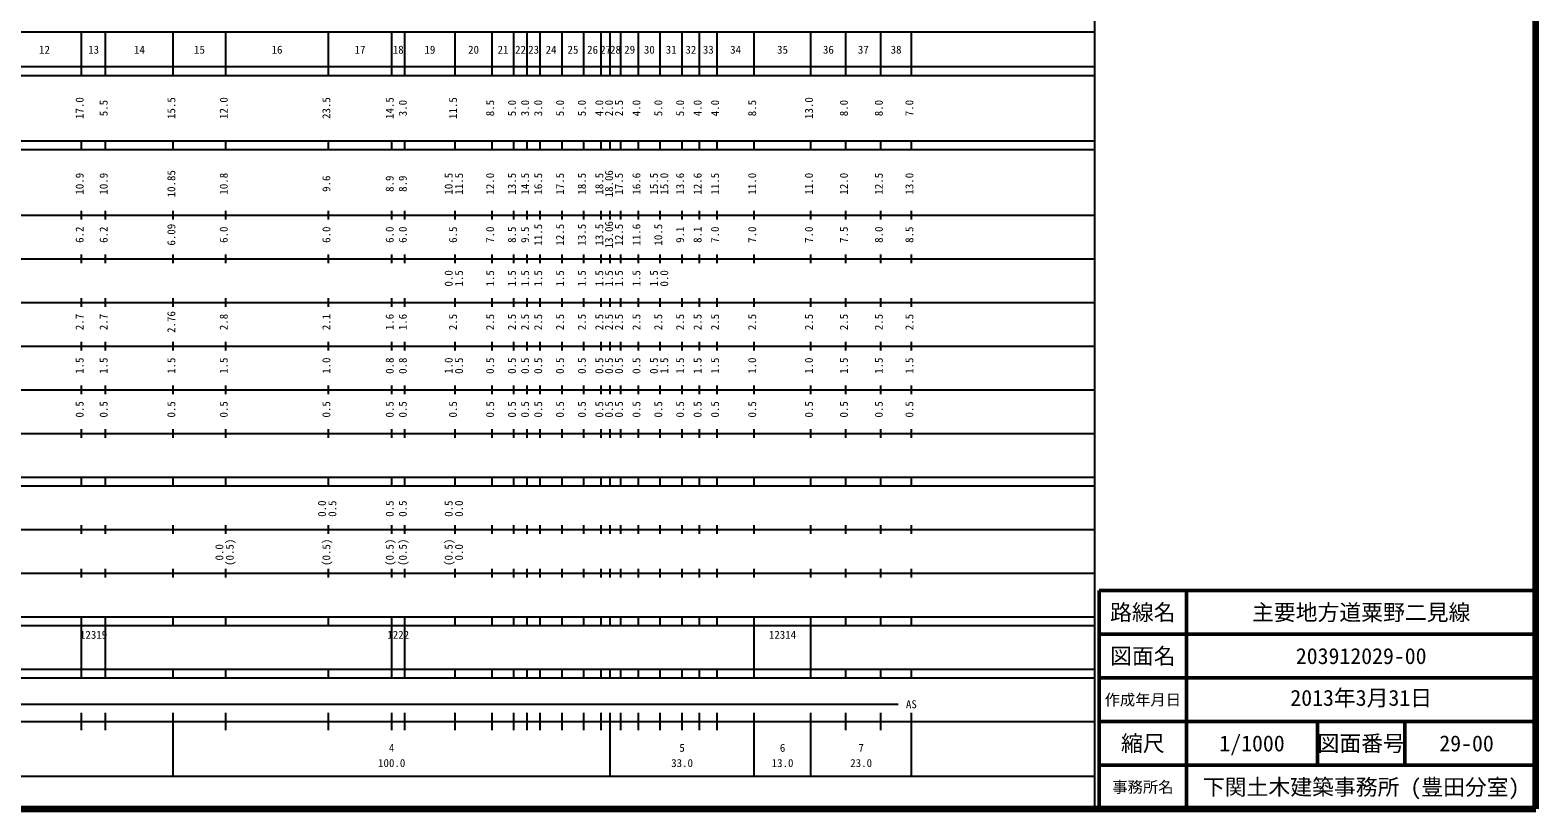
# Model space of a CAD drawing. Units: millimetres on the paper. Extents: x 40 to 680, y 20 to 380.
# Drawn here: x 335.2 to 680, y 20 to 198.4 of the extents above; entities that cross this region are included whole.
import ezdxf
from ezdxf.enums import TextEntityAlignment as Align

# ---------------------------------------------------------------- set-up
doc = ezdxf.new("R2010")
doc.units = ezdxf.units.MM
for name, color, linetype, lineweight in [('M-TTL', 2, 'Continuous', 140), ('M-TTL-BAND', 7, 'Continuous', 25), ('M-TTL-FRAM', 2, 'Continuous', 50), ('M-TTL-LINE', 7, 'Continuous', 50)]:
    doc.layers.add(name, color=color, linetype=linetype, lineweight=lineweight)
doc.layers.add('M-TTL-TXT', color=7, linetype='Continuous')
doc.styles.add('ＭＳ ゴシック', font='')
doc.styles.get('ＭＳ ゴシック').set_extended_font_data('MS Gothic')

msp = doc.modelspace()

# ---------------------------------------------------------------- linework, layer by layer
at = {"layer": 'M-TTL'}
for p, q in [((680, 20), (680, 380)), ((40, 20), (680, 20))]:
    msp.add_line(p, q, dxfattribs=at)
at = {"layer": 'M-TTL-BAND'}
for p, q in [((579, 20), (579, 370)), ((68, 198), (579, 198)), ((347, 188), (347, 198)), ((352.5, 188), (352.5, 198)), ((368, 188), (368, 198)), ((380, 188), (380, 198)), ((403.5, 188), (403.5, 198)), ((418, 188), (418, 198)), ((421, 188), (421, 198)), ((432.5, 188), (432.5, 198)), ((441, 188), (441, 198)), ((446, 188), (446, 198)), ((449, 188), (449, 198)), ((452, 188), (452, 198)), ((457, 188), (457, 198)), ((462, 188), (462, 198)), ((466, 188), (466, 198)), ((468, 188), (468, 198)), ((470.5, 188), (470.5, 198)), ((474.5, 188), (474.5, 198)), ((479.5, 188), (479.5, 198)), ((484.5, 188), (484.5, 198)), ((488.5, 188), (488.5, 198)), ((492.5, 188), (492.5, 198)), ((501, 188), (501, 198)), ((514, 188), (514, 198)), ((522, 188), (522, 198)), ((530, 188), (530, 198)), ((537, 188), (537, 198)), ((40, 190), (579, 190)), ((40, 188), (579, 188)), ((40, 173), (579, 173)), ((347, 171), (347, 173)), ((352.5, 171), (352.5, 173)), ((368, 171), (368, 173)), ((380, 171), (380, 173)), ((403.5, 171), (403.5, 173)), ((418, 171), (418, 173)), ((421, 171), (421, 173)), ((432.5, 171), (432.5, 173)), ((441, 171), (441, 173)), ((446, 171), (446, 173)), ((449, 171), (449, 173)), ((452, 171), (452, 173)), ((457, 171), (457, 173)), ((462, 171), (462, 173)), ((466, 171), (466, 173)), ((468, 171), (468, 173)), ((470.5, 171), (470.5, 173)), ((474.5, 171), (474.5, 173)), ((479.5, 171), (479.5, 173)), ((484.5, 171), (484.5, 173)), ((488.5, 171), (488.5, 173)), ((492.5, 171), (492.5, 173)), ((501, 171), (501, 173)), ((514, 171), (514, 173)), ((522, 171), (522, 173)), ((530, 171), (530, 173)), ((537, 171), (537, 173)), ((40, 171), (579, 171)), ((40, 156), (579, 156)), ((347, 155), (347, 157)), ((352.5, 155), (352.5, 157)), ((368, 155), (368, 157)), ((380, 155), (380, 157)), ((403.5, 155), (403.5, 157)), ((418, 155), (418, 157)), ((421, 155), (421, 157)), ((432.5, 155), (432.5, 157)), ((441, 155), (441, 157)), ((446, 155), (446, 157)), ((449, 155), (449, 157)), ((452, 155), (452, 157)), ((457, 155), (457, 157)), ((462, 155), (462, 157)), ((466, 155), (466, 157)), ((468, 155), (468, 157)), ((470.5, 155), (470.5, 157)), ((474.5, 155), (474.5, 157)), ((479.5, 155), (479.5, 157)), ((484.5, 155), (484.5, 157)), ((488.5, 155), (488.5, 157)), ((492.5, 155), (492.5, 157)), ((501, 155), (501, 157)), ((514, 155), (514, 157)), ((522, 155), (522, 157)), ((530, 155), (530, 157)), ((537, 155), (537, 157)), ((46, 146), (579, 146)), ((347, 145), (347, 147)), ((352.5, 145), (352.5, 147)), ((368, 145), (368, 147)), ((380, 145), (380, 147)), ((403.5, 145), (403.5, 147)), ((418, 145), (418, 147)), ((421, 145), (421, 147)), ((432.5, 145), (432.5, 147)), ((441, 145), (441, 147)), ((446, 145), (446, 147)), ((449, 145), (449, 147)), ((452, 145), (452, 147)), ((457, 145), (457, 147)), ((462, 145), (462, 147)), ((466, 145), (466, 147)), ((468, 145), (468, 147)), ((470.5, 145), (470.5, 147)), ((474.5, 145), (474.5, 147)), ((479.5, 145), (479.5, 147)), ((484.5, 145), (484.5, 147)), ((488.5, 145), (488.5, 147)), ((492.5, 145), (492.5, 147)), ((501, 145), (501, 147)), ((514, 145), (514, 147)), ((522, 145), (522, 147)), ((530, 145), (530, 147)), ((537, 145), (537, 147)), ((52, 136), (579, 136)), ((347, 135), (347, 137)), ((352.5, 135), (352.5, 137)), ((368, 135), (368, 137)), ((380, 135), (380, 137)), ((403.5, 135), (403.5, 137)), ((418, 135), (418, 137)), ((421, 135), (421, 137)), ((432.5, 135), (432.5, 137)), ((441, 135), (441, 137)), ((446, 135), (446, 137)), ((449, 135), (449, 137)), ((452, 135), (452, 137)), ((457, 135), (457, 137)), ((462, 135), (462, 137)), ((466, 135), (466, 137)), ((468, 135), (468, 137)), ((470.5, 135), (470.5, 137)), ((474.5, 135), (474.5, 137)), ((479.5, 135), (479.5, 137)), ((484.5, 135), (484.5, 137)), ((488.5, 135), (488.5, 137)), ((492.5, 135), (492.5, 137)), ((501, 135), (501, 137)), ((514, 135), (514, 137)), ((522, 135), (522, 137)), ((530, 135), (530, 137)), ((537, 135), (537, 137)), ((46, 126), (579, 126)), ((347, 125), (347, 127)), ((352.5, 125), (352.5, 127)), ((368, 125), (368, 127)), ((380, 125), (380, 127)), ((403.5, 125), (403.5, 127)), ((418, 125), (418, 127)), ((421, 125), (421, 127)), ((432.5, 125), (432.5, 127)), ((441, 125), (441, 127)), ((446, 125), (446, 127)), ((449, 125), (449, 127)), ((452, 125), (452, 127)), ((457, 125), (457, 127)), ((462, 125), (462, 127)), ((466, 125), (466, 127)), ((468, 125), (468, 127)), ((470.5, 125), (470.5, 127)), ((474.5, 125), (474.5, 127)), ((479.5, 125), (479.5, 127)), ((484.5, 125), (484.5, 127)), ((488.5, 125), (488.5, 127)), ((492.5, 125), (492.5, 127)), ((501, 125), (501, 127)), ((514, 125), (514, 127)), ((522, 125), (522, 127)), ((530, 125), (530, 127)), ((537, 125), (537, 127)), ((52, 116), (579, 116)), ((347, 115), (347, 117)), ((352.5, 115), (352.5, 117)), ((368, 115), (368, 117)), ((380, 115), (380, 117)), ((403.5, 115), (403.5, 117)), ((418, 115), (418, 117)), ((421, 115), (421, 117)), ((432.5, 115), (432.5, 117)), ((441, 115), (441, 117)), ((446, 115), (446, 117)), ((449, 115), (449, 117)), ((452, 115), (452, 117)), ((457, 115), (457, 117)), ((462, 115), (462, 117)), ((466, 115), (466, 117)), ((468, 115), (468, 117)), ((470.5, 115), (470.5, 117)), ((474.5, 115), (474.5, 117)), ((479.5, 115), (479.5, 117)), ((484.5, 115), (484.5, 117)), ((488.5, 115), (488.5, 117)), ((492.5, 115), (492.5, 117)), ((501, 115), (501, 117)), ((514, 115), (514, 117)), ((522, 115), (522, 117)), ((530, 115), (530, 117)), ((537, 115), (537, 117)), ((347, 105), (347, 107)), ((352.5, 105), (352.5, 107)), ((368, 105), (368, 107)), ((380, 105), (380, 107)), ((403.5, 105), (403.5, 107)), ((418, 105), (418, 107)), ((421, 105), (421, 107)), ((432.5, 105), (432.5, 107)), ((441, 105), (441, 107)), ((446, 105), (446, 107)), ((449, 105), (449, 107)), ((452, 105), (452, 107)), ((457, 105), (457, 107)), ((462, 105), (462, 107)), ((466, 105), (466, 107)), ((468, 105), (468, 107)), ((470.5, 105), (470.5, 107)), ((474.5, 105), (474.5, 107)), ((479.5, 105), (479.5, 107)), ((484.5, 105), (484.5, 107)), ((488.5, 105), (488.5, 107)), ((492.5, 105), (492.5, 107)), ((501, 105), (501, 107)), ((514, 105), (514, 107)), ((522, 105), (522, 107)), ((530, 105), (530, 107)), ((537, 105), (537, 107)), ((46, 106), (579, 106)), ((40, 96), (579, 96)), ((40, 94), (579, 94)), ((347, 94), (347, 96)), ((352.5, 94), (352.5, 96)), ((368, 94), (368, 96)), ((380, 94), (380, 96)), ((403.5, 94), (403.5, 96)), ((418, 94), (418, 96)), ((421, 94), (421, 96)), ((432.5, 94), (432.5, 96)), ((441, 94), (441, 96)), ((446, 94), (446, 96)), ((449, 94), (449, 96)), ((452, 94), (452, 96)), ((457, 94), (457, 96)), ((462, 94), (462, 96)), ((466, 94), (466, 96)), ((468, 94), (468, 96)), ((470.5, 94), (470.5, 96)), ((474.5, 94), (474.5, 96)), ((479.5, 94), (479.5, 96)), ((484.5, 94), (484.5, 96)), ((488.5, 94), (488.5, 96)), ((492.5, 94), (492.5, 96)), ((501, 94), (501, 96)), ((514, 94), (514, 96)), ((522, 94), (522, 96)), ((530, 94), (530, 96)), ((537, 94), (537, 96)), ((49, 84), (579, 84)), ((347, 83), (347, 85)), ((352.5, 83), (352.5, 85)), ((368, 83), (368, 85)), ((380, 83), (380, 85)), ((403.5, 83), (403.5, 85)), ((418, 83), (418, 85)), ((421, 83), (421, 85)), ((432.5, 83), (432.5, 85)), ((441, 83), (441, 85)), ((446, 83), (446, 85)), ((449, 83), (449, 85)), ((452, 83), (452, 85)), ((457, 83), (457, 85)), ((462, 83), (462, 85)), ((466, 83), (466, 85)), ((468, 83), (468, 85)), ((470.5, 83), (470.5, 85)), ((474.5, 83), (474.5, 85)), ((479.5, 83), (479.5, 85)), ((484.5, 83), (484.5, 85)), ((488.5, 83), (488.5, 85)), ((492.5, 83), (492.5, 85)), ((501, 83), (501, 85)), ((514, 83), (514, 85)), ((522, 83), (522, 85)), ((530, 83), (530, 85)), ((537, 83), (537, 85)), ((40, 74), (579, 74)), ((347, 73), (347, 75)), ((352.5, 73), (352.5, 75)), ((368, 73), (368, 75)), ((380, 73), (380, 75)), ((403.5, 73), (403.5, 75)), ((418, 73), (418, 75)), ((421, 73), (421, 75)), ((432.5, 73), (432.5, 75)), ((441, 73), (441, 75)), ((446, 73), (446, 75)), ((449, 73), (449, 75)), ((452, 73), (452, 75)), ((457, 73), (457, 75)), ((462, 73), (462, 75)), ((466, 73), (466, 75)), ((468, 73), (468, 75)), ((470.5, 73), (470.5, 75)), ((474.5, 73), (474.5, 75)), ((479.5, 73), (479.5, 75)), ((484.5, 73), (484.5, 75)), ((488.5, 73), (488.5, 75)), ((492.5, 73), (492.5, 75)), ((501, 73), (501, 75)), ((514, 73), (514, 75)), ((522, 73), (522, 75)), ((530, 73), (530, 75)), ((537, 73), (537, 75)), ((40, 64), (579, 64)), ((347, 62), (347, 64)), ((352.5, 62), (352.5, 64)), ((368, 62), (368, 64)), ((380, 62), (380, 64)), ((403.5, 62), (403.5, 64)), ((418, 62), (418, 64)), ((421, 62), (421, 64)), ((432.5, 62), (432.5, 64)), ((441, 62), (441, 64)), ((446, 62), (446, 64)), ((449, 62), (449, 64)), ((452, 62), (452, 64)), ((457, 62), (457, 64)), ((462, 62), (462, 64)), ((466, 62), (466, 64)), ((468, 62), (468, 64)), ((470.5, 62), (470.5, 64)), ((474.5, 62), (474.5, 64)), ((479.5, 62), (479.5, 64)), ((484.5, 62), (484.5, 64)), ((488.5, 62), (488.5, 64)), ((492.5, 62), (492.5, 64)), ((501, 62), (501, 64)), ((514, 62), (514, 64)), ((522, 62), (522, 64)), ((530, 62), (530, 64)), ((537, 62), (537, 64)), ((40, 62), (579, 62)), ((347, 52), (347, 62)), ((352.5, 52), (352.5, 62)), ((418, 52), (418, 62)), ((421, 52), (421, 62)), ((501, 52), (501, 62)), ((514, 52), (514, 62)), ((40, 52), (579, 52)), ((347, 50), (347, 52)), ((352.5, 50), (352.5, 52)), ((368, 50), (368, 52)), ((380, 50), (380, 52)), ((403.5, 50), (403.5, 52)), ((418, 50), (418, 52)), ((421, 50), (421, 52)), ((432.5, 50), (432.5, 52)), ((441, 50), (441, 52)), ((446, 50), (446, 52)), ((449, 50), (449, 52)), ((452, 50), (452, 52)), ((457, 50), (457, 52)), ((462, 50), (462, 52)), ((466, 50), (466, 52)), ((468, 50), (468, 52)), ((470.5, 50), (470.5, 52)), ((474.5, 50), (474.5, 52)), ((479.5, 50), (479.5, 52)), ((484.5, 50), (484.5, 52)), ((488.5, 50), (488.5, 52)), ((492.5, 50), (492.5, 52)), ((501, 50), (501, 52)), ((514, 50), (514, 52)), ((522, 50), (522, 52)), ((530, 50), (530, 52)), ((537, 50), (537, 52)), ((40, 50), (579, 50)), ((71, 44), (534, 44)), ((347, 38), (347, 42)), ((352.5, 38), (352.5, 42)), ((368, 27.5), (368, 42)), ((380, 38), (380, 42)), ((403.5, 38), (403.5, 42)), ((418, 38), (418, 42)), ((421, 38), (421, 42)), ((432.5, 38), (432.5, 42)), ((441, 38), (441, 42)), ((446, 38), (446, 42)), ((449, 38), (449, 42)), ((452, 38), (452, 42)), ((457, 38), (457, 42)), ((462, 38), (462, 42)), ((466, 38), (466, 42)), ((468, 27.5), (468, 42)), ((470.5, 38), (470.5, 42)), ((474.5, 38), (474.5, 42)), ((479.5, 38), (479.5, 42)), ((484.5, 38), (484.5, 42)), ((488.5, 38), (488.5, 42)), ((492.5, 38), (492.5, 42)), ((501, 27.5), (501, 42)), ((514, 27.5), (514, 42)), ((522, 38), (522, 42)), ((530, 38), (530, 42)), ((537, 27.5), (537, 42)), ((40, 40), (579, 40)), ((68, 27.5), (579, 27.5))]:
    msp.add_line(p, q, dxfattribs=at)
at = {"layer": 'M-TTL-FRAM'}
for p, q in [((680, 70), (580, 70)), ((580, 70), (580, 20))]:
    msp.add_line(p, q, dxfattribs=at)
at = {"layer": 'M-TTL-LINE'}
for p, q in [((600, 70), (600, 20)), ((680, 60), (580, 60)), ((680, 50), (580, 50)), ((680, 40), (580, 40)), ((630, 40), (630, 30)), ((650, 40), (650, 30)), ((680, 30), (580, 30))]:
    msp.add_line(p, q, dxfattribs=at)

# ---------------------------------------------------------------- texts
at = {"layer": 'M-TTL-BAND', "style": 'ＭＳ ゴシック'}
for s, p in [('12', (338.5, 192.405)), ('13', (349.75, 192.405)), ('14', (360.25, 192.405)), ('15', (374, 192.405)), ('16', (391.75, 192.405)), ('17', (410.75, 192.405)), ('18', (419.5, 192.405)), ('19', (426.75, 192.405)), ('20', (436.75, 192.405)), ('21', (443.5, 192.405)), ('22', (447.5, 192.405)), ('23', (450.5, 192.405)), ('24', (454.5, 192.405)), ('25', (459.5, 192.405)), ('26', (464, 192.405)), ('27', (467, 192.405)), ('28', (469.25, 192.405)), ('29', (472.5, 192.405)), ('30', (477, 192.405)), ('31', (482, 192.405)), ('32', (486.5, 192.405)), ('33', (490.5, 192.405)), ('34', (496.75, 192.405)), ('35', (507.5, 192.405)), ('36', (518, 192.405)), ('37', (526, 192.405)), ('38', (533.5, 192.405)), ('AS', (537, 42.5)), ('4', (418, 32.523)), ('5', (484.5, 32.523)), ('6', (507.5, 32.523)), ('7', (525.5, 32.523)), ('100.0', (418, 29.033)), ('33.0', (484.5, 29.033)), ('13.0', (507.5, 29.033)), ('23.0', (525.5, 29.033))]:
    msp.add_text(s, height=1.833, dxfattribs=at).set_placement(p, align=Align.BOTTOM_CENTER)
for s, p in [('17.0', (348, 180.5)), ('15.5', (369, 180.5)), ('12.0', (381, 180.5)), ('23.5', (404.5, 180.5)), ('14.5', (419, 180.5)), ('11.5', (433.5, 180.5)), ('13.0', (515, 180.5)), ('5.5', (353.5, 180.5)), ('3.0', (422, 180.5)), ('8.5', (442, 180.5)), ('5.0', (447, 180.5)), ('3.0', (450, 180.5)), ('3.0', (453, 180.5)), ('5.0', (458, 180.5)), ('5.0', (463, 180.5)), ('4.0', (467, 180.5)), ('2.0', (469.217, 180.5)), ('2.5', (471.5, 180.5)), ('4.0', (475.5, 180.5)), ('5.0', (480.5, 180.5)), ('5.0', (485.5, 180.5)), ('4.0', (489.5, 180.5)), ('4.0', (493.5, 180.5)), ('8.5', (502, 180.5)), ('8.0', (523, 180.5)), ('8.0', (531, 180.5)), ('7.0', (538, 180.5)), ('10.9', (348, 163.174)), ('10.9', (353.5, 163.174)), ('10.85', (369, 163.174)), ('10.8', (381, 163.174)), ('10.5', (432.5, 163.174)), ('11.5', (434.87, 163.174)), ('12.0', (442, 163.174)), ('13.5', (447, 163.174)), ('14.5', (450, 163.174)), ('16.5', (453, 163.174)), ('17.5', (458, 163.174)), ('18.5', (463, 163.174)), ('18.5', (467, 163.174)), ('18.06', (469.217, 163.174)), ('17.5', (471.5, 163.174)), ('16.6', (475.5, 163.174)), ('15.5', (479.5, 163.174)), ('15.0', (481.87, 163.174)), ('13.6', (485.5, 163.174)), ('12.6', (489.5, 163.174)), ('11.5', (493.5, 163.174)), ('11.0', (502, 163.174)), ('11.0', (515, 163.174)), ('12.0', (523, 163.174)), ('12.5', (531, 163.174)), ('13.0', (538, 163.174)), ('9.6', (404.5, 163.174)), ('8.9', (419, 163.174)), ('8.9', (422, 163.174)), ('6.2', (348, 151.5)), ('6.2', (353.5, 151.5)), ('6.09', (369, 151.5)), ('6.0', (381, 151.5)), ('6.0', (404.5, 151.5)), ('6.0', (419, 151.5)), ('6.0', (422, 151.5)), ('6.5', (433.5, 151.5)), ('7.0', (442, 151.5)), ('8.5', (447, 151.5)), ('9.5', (450, 151.5)), ('11.5', (453, 151.5)), ('12.5', (458, 151.5)), ('13.5', (463, 151.5)), ('13.5', (467, 151.5)), ('13.06', (469.217, 151.5)), ('12.5', (471.5, 151.5)), ('11.6', (475.5, 151.5)), ('10.5', (480.5, 151.5)), ('9.1', (485.5, 151.5)), ('8.1', (489.5, 151.5)), ('7.0', (493.5, 151.5)), ('7.0', (502, 151.5)), ('7.0', (515, 151.5)), ('7.5', (523, 151.5)), ('8.0', (531, 151.5)), ('8.5', (538, 151.5)), ('0.0', (432.5, 141.5)), ('1.5', (434.87, 141.5)), ('1.5', (442, 141.5)), ('1.5', (447, 141.5)), ('1.5', (450, 141.5)), ('1.5', (453, 141.5)), ('1.5', (458, 141.5)), ('1.5', (463, 141.5)), ('1.5', (467, 141.5)), ('1.5', (469.217, 141.5)), ('1.5', (471.5, 141.5)), ('1.5', (475.5, 141.5)), ('1.5', (479.5, 141.5)), ('0.0', (481.87, 141.5)), ('2.7', (348, 131.5)), ('2.7', (353.5, 131.5)), ('2.76', (369, 131.5)), ('2.8', (381, 131.5)), ('2.1', (404.5, 131.5)), ('1.6', (419, 131.5)), ('1.6', (422, 131.5)), ('2.5', (433.5, 131.5)), ('2.5', (442, 131.5)), ('2.5', (447, 131.5)), ('2.5', (450, 131.5)), ('2.5', (453, 131.5)), ('2.5', (458, 131.5)), ('2.5', (463, 131.5)), ('2.5', (467, 131.5)), ('2.5', (469.217, 131.5)), ('2.5', (471.5, 131.5)), ('2.5', (475.5, 131.5)), ('2.5', (480.5, 131.5)), ('2.5', (485.5, 131.5)), ('2.5', (489.5, 131.5)), ('2.5', (493.5, 131.5)), ('2.5', (502, 131.5)), ('2.5', (515, 131.5)), ('2.5', (523, 131.5)), ('2.5', (531, 131.5)), ('2.5', (538, 131.5)), ('1.5', (348, 121.5)), ('1.5', (353.5, 121.5)), ('1.5', (369, 121.5)), ('1.5', (381, 121.5)), ('1.0', (404.5, 121.5)), ('0.8', (419, 121.5)), ('0.8', (422, 121.5)), ('1.0', (432.5, 121.5)), ('0.5', (434.87, 121.5)), ('0.5', (442, 121.5)), ('0.5', (447, 121.5)), ('0.5', (450, 121.5)), ('0.5', (453, 121.5)), ('0.5', (458, 121.5)), ('0.5', (463, 121.5)), ('0.5', (467, 121.5)), ('0.5', (469.217, 121.5)), ('0.5', (471.5, 121.5)), ('0.5', (475.5, 121.5)), ('0.5', (479.5, 121.5)), ('1.5', (481.87, 121.5)), ('1.5', (485.5, 121.5)), ('1.5', (489.5, 121.5)), ('1.5', (493.5, 121.5)), ('1.0', (502, 121.5)), ('1.0', (515, 121.5)), ('1.5', (523, 121.5)), ('1.5', (531, 121.5)), ('1.5', (538, 121.5)), ('0.5', (348, 111.5)), ('0.5', (353.5, 111.5)), ('0.5', (369, 111.5)), ('0.5', (381, 111.5)), ('0.5', (404.5, 111.5)), ('0.5', (419, 111.5)), ('0.5', (422, 111.5)), ('0.5', (433.5, 111.5)), ('0.5', (442, 111.5)), ('0.5', (447, 111.5)), ('0.5', (450, 111.5)), ('0.5', (453, 111.5)), ('0.5', (458, 111.5)), ('0.5', (463, 111.5)), ('0.5', (467, 111.5)), ('0.5', (469.217, 111.5)), ('0.5', (471.5, 111.5)), ('0.5', (475.5, 111.5)), ('0.5', (480.5, 111.5)), ('0.5', (485.5, 111.5)), ('0.5', (489.5, 111.5)), ('0.5', (493.5, 111.5)), ('0.5', (502, 111.5)), ('0.5', (515, 111.5)), ('0.5', (523, 111.5)), ('0.5', (531, 111.5)), ('0.5', (538, 111.5)), ('0.0', (403.5, 88.764)), ('0.5', (405.87, 88.764)), ('0.5', (419, 88.764)), ('0.5', (422, 88.764)), ('0.5', (432.5, 88.764)), ('0.0', (434.87, 88.764)), ('0.0', (380, 78.764)), ('(0.5)', (382.37, 78.764)), ('(0.5)', (404.5, 78.764)), ('(0.5)', (419, 78.764)), ('(0.5)', (422, 78.764)), ('(0.5)', (432.5, 78.764)), ('0.0', (434.87, 78.764))]:
    msp.add_text(s, height=1.833, rotation=90, dxfattribs=at).set_placement(p, align=Align.BOTTOM_CENTER)
for s, p in [('12319', (346.625, 58.405)), ('1222', (417, 58.405)), ('12314', (504.375, 58.405))]:
    msp.add_text(s, height=1.833, dxfattribs=at).set_placement(p, align=Align.BOTTOM_LEFT)
at = {"layer": 'M-TTL-TXT', "style": 'ＭＳ ゴシック'}
for s, height, p in [('路線名', 3.666, (590, 65)), ('路線名', 3.666, (590, 65)), ('主要地方道粟野二見線', 3.666, (640, 65)), ('図面名', 3.666, (590, 55)), ('図面名', 3.666, (590, 55)), ('203912029-00', 3.666, (640, 55)), ('作成年月日', 2.566, (590, 45)), ('作成年月日', 2.566, (590, 45)), ('縮尺', 3.666, (590, 35)), ('縮尺', 3.666, (590, 35)), ('1/1000', 3.666, (615, 35)), ('図面番号', 3.666, (640, 35)), ('図面番号', 3.666, (640, 35)), ('29-00', 3.666, (664.125, 35)), ('事務所名', 2.566, (590, 25)), ('事務所名', 2.566, (590, 25)), ('下関土木建築事務所 (豊田分室)', 3.666, (640, 25))]:
    msp.add_text(s, height=height, dxfattribs=at).set_placement(p, align=Align.MIDDLE_CENTER)
msp.add_text('2013年3月31日', height=3.666, dxfattribs=at).set_placement((640, 42.5), align=Align.BOTTOM_CENTER)

doc.saveas('drawing.dxf')
